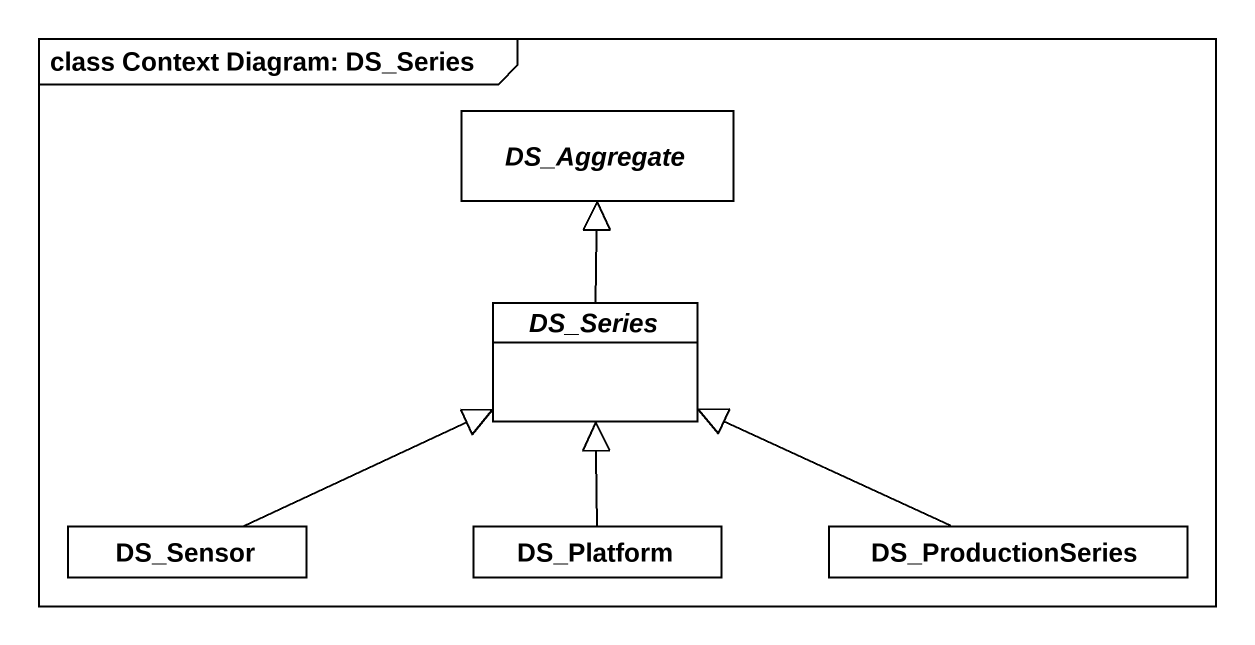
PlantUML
@startuml
mainframe class Context Diagram: DS_Series
hide circle
hide empty members
abstract class DS_Aggregate
abstract class DS_Series
class DS_Sensor
class DS_Platform
class DS_ProductionSeries
DS_Series -up-|> DS_Aggregate
DS_Sensor -right-|> DS_Series
DS_Platform -up-|> DS_Series
DS_ProductionSeries -left-|> DS_Series
@enduml
